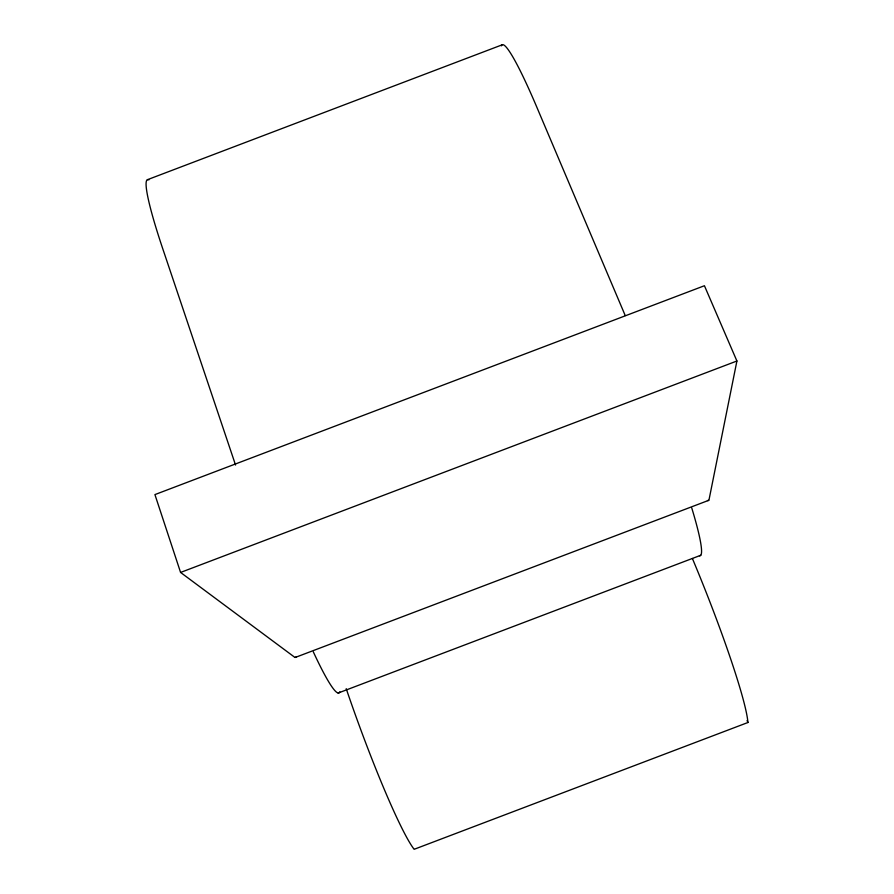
<?xml version="1.0" encoding="UTF-8"?>
<svg xmlns="http://www.w3.org/2000/svg" width="894" height="894" viewBox="0 0 894 894"><rect width="100%" height="100%" fill="white"/><g stroke="black" fill="none" stroke-linecap="round" stroke-linejoin="round"><path stroke-width="1.34" d="M708.942 500.182L736.913 361.008L704.427 285.734L154.919 494.594L180.577 572.439L294.998 657.481M147.465 179.683L502.283 44.778M180.577 572.439L736.913 361.008M338.133 693.051L700.717 555.286M692.392 558.493A144.001 12.281 68.4 0 1 747.909 722.508L414.146 849.3A143.979 12.471 70 0 1 346.213 688.671M747.082 720.564L747.909 722.508M625.219 315.537L538.646 111.493A125.372 11.89 69.6 0 0 526.074 82.918A123.014 11.678 69.6 0 0 501.389 45.862M235.547 465.036L164.451 253.762A125.35 12.08 68.8 0 1 154.885 224.048A122.992 11.857 68.8 0 1 148.873 179.895M691.766 508.015A125.227 12.08 68.7 0 1 699.466 555.766M339.843 691.8A125.205 12.27 69.6 0 1 313.302 651.827M707.456 500.495A132.826 14.717 68.9 0 0 708.685 500.349L295.311 657.425A132.793 14.952 69.5 0 0 296.339 656.721"/></g></svg>
